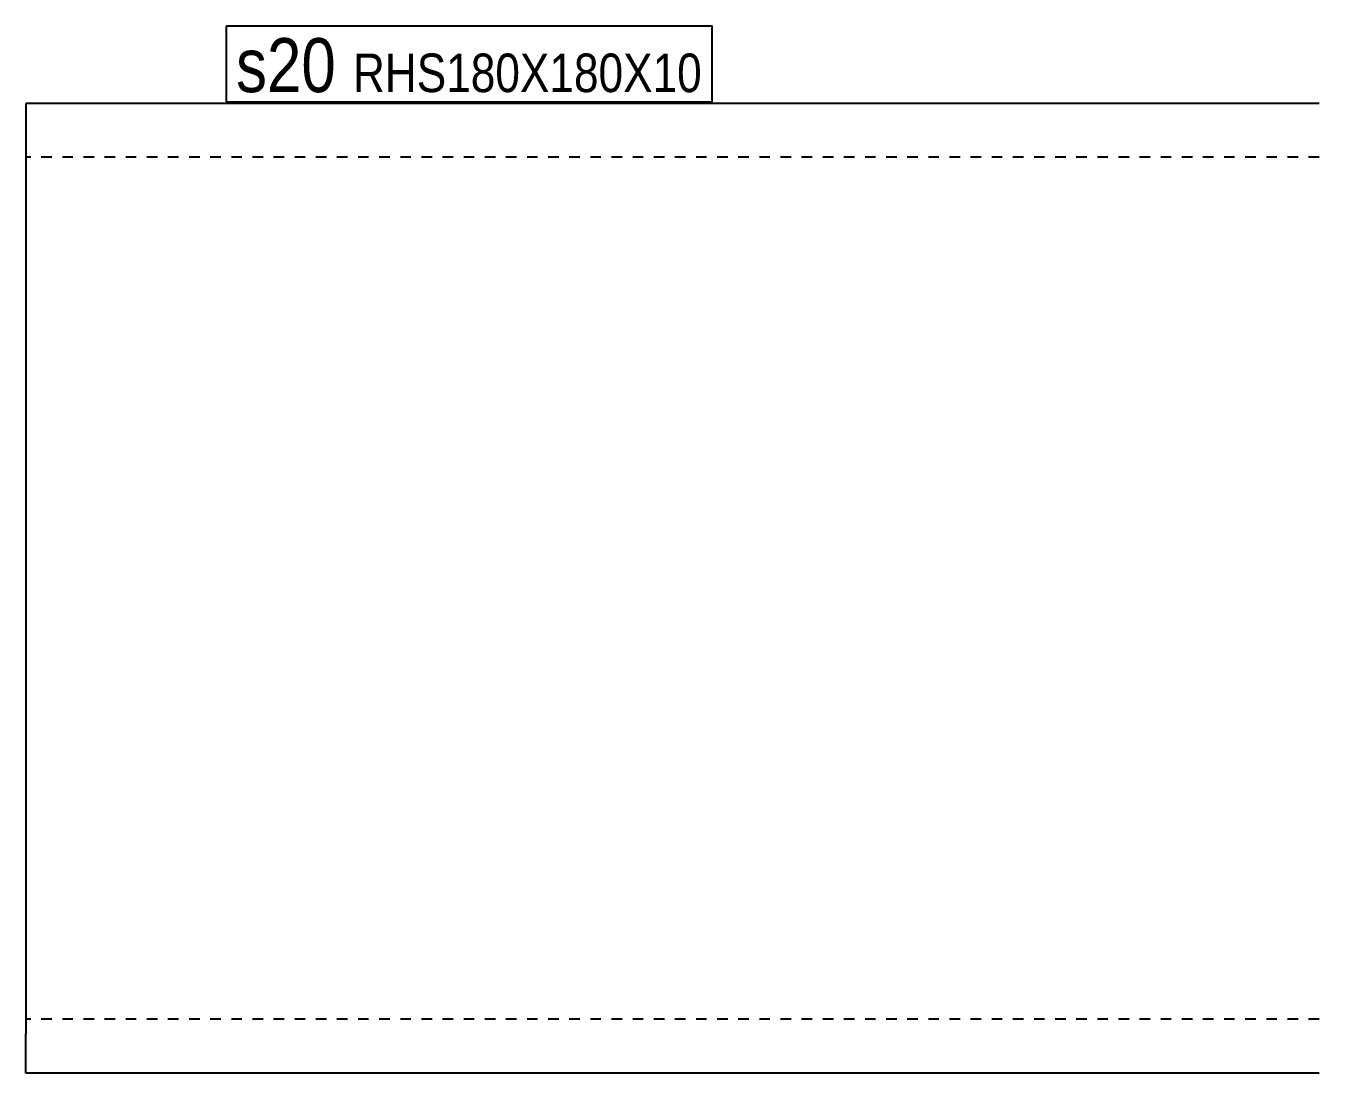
# Model space of a CAD drawing. Header units: millimetres. Extents: x 7 to 17793, y 7 to 306.
# Drawn here: x 11938.6 to 12178.6, y 89.1 to 283.5 of the extents above; entities that cross this region are included whole.
import ezdxf

# ---------------------------------------------------------------- set-up
doc = ezdxf.new("R2010")
doc.units = ezdxf.units.MM
doc.linetypes.add('DXK_LINE_DOT2', pattern=[3.9198, 1.9599, -1.9599])
doc.layers.add('STÅL', color=7, linetype='Continuous')
doc.layers.add('TEKST', color=7, linetype='Continuous')
doc.styles.add('Arial Narrow', font='ARIALN.TTF', dxfattribs={"height": 0.2})

msp = doc.modelspace()

# ---------------------------------------------------------------- linework, layer by layer
at = {"layer": 'STÅL', "color": 2, "linetype": 'Continuous'}
for p, q in [((12178.64, 269.05), (11938.64, 269.05)), ((11938.64, 269.05), (11938.64, 244.05)), ((11938.64, 244.05), (11938.64, 114.05)), ((11938.64, 114.05), (11938.64, 96.37)), ((11938.64, 89.05), (11938.64, 96.37)), ((12178.64, 89.05), (11938.64, 89.05))]:
    msp.add_line(p, q, dxfattribs=at)
at = {"layer": 'STÅL', "color": 7, "linetype": 'DXK_LINE_DOT2'}
for p, q in [((12178.64, 259.05), (11938.64, 259.05)), ((11938.64, 114.05), (11938.64, 96.37)), ((12178.64, 99.05), (11938.64, 99.05))]:
    msp.add_line(p, q, dxfattribs=at)
at = {"layer": 'TEKST', "color": 7, "linetype": 'Continuous'}
for p, q in [((11975.84, 283.45), (12066, 283.45)), ((11975.84, 269.35), (11975.84, 283.45)), ((12066, 269.35), (12066, 283.45)), ((11975.84, 269.35), (12066, 269.35))]:
    msp.add_line(p, q, dxfattribs=at)

# ---------------------------------------------------------------- wipeouts: each hides what was drawn before it
at = {"color": 0}
for points in [[(11996.19, 271.15), (11996.19, 281.65), (11977.64, 281.65), (11977.64, 271.15)], [(12064.2, 271.15), (12064.2, 278.65), (11999.34, 278.65), (11999.34, 271.15)]]:
    msp.add_wipeout(points, dxfattribs=at).dxf.layer = 'TEKST'

# ---------------------------------------------------------------- next in the draw order: wipeouts: each hides what was drawn before it
for points in [[(11996.19, 271.15), (11996.19, 281.65), (11977.64, 281.65), (11977.64, 271.15)], [(12064.2, 271.15), (12064.2, 278.65), (11999.34, 278.65), (11999.34, 271.15)]]:
    msp.add_wipeout(points, dxfattribs=at).dxf.layer = 'TEKST'

# ---------------------------------------------------------------- next in the draw order: texts
at = {"layer": 'TEKST', "color": 3, "style": 'Arial Narrow'}
for s, height, p in [('s20', 10.021, (11977.64, 271.15)), ('RHS180X180X10', 7.1582, (11999.34, 271.15))]:
    msp.add_text(s, height=height, dxfattribs=at).set_placement(p)

doc.saveas('drawing.dxf')
